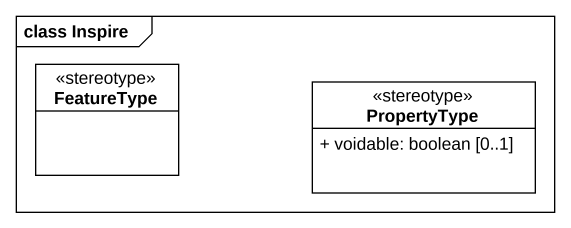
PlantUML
@startuml
mainframe class Inspire
hide circle
hide empty members
skinparam classAttributeIconSize 0
class FeatureType <<stereotype>>
class PropertyType <<stereotype>> {
  + voidable: boolean [0..1]
}
@enduml
